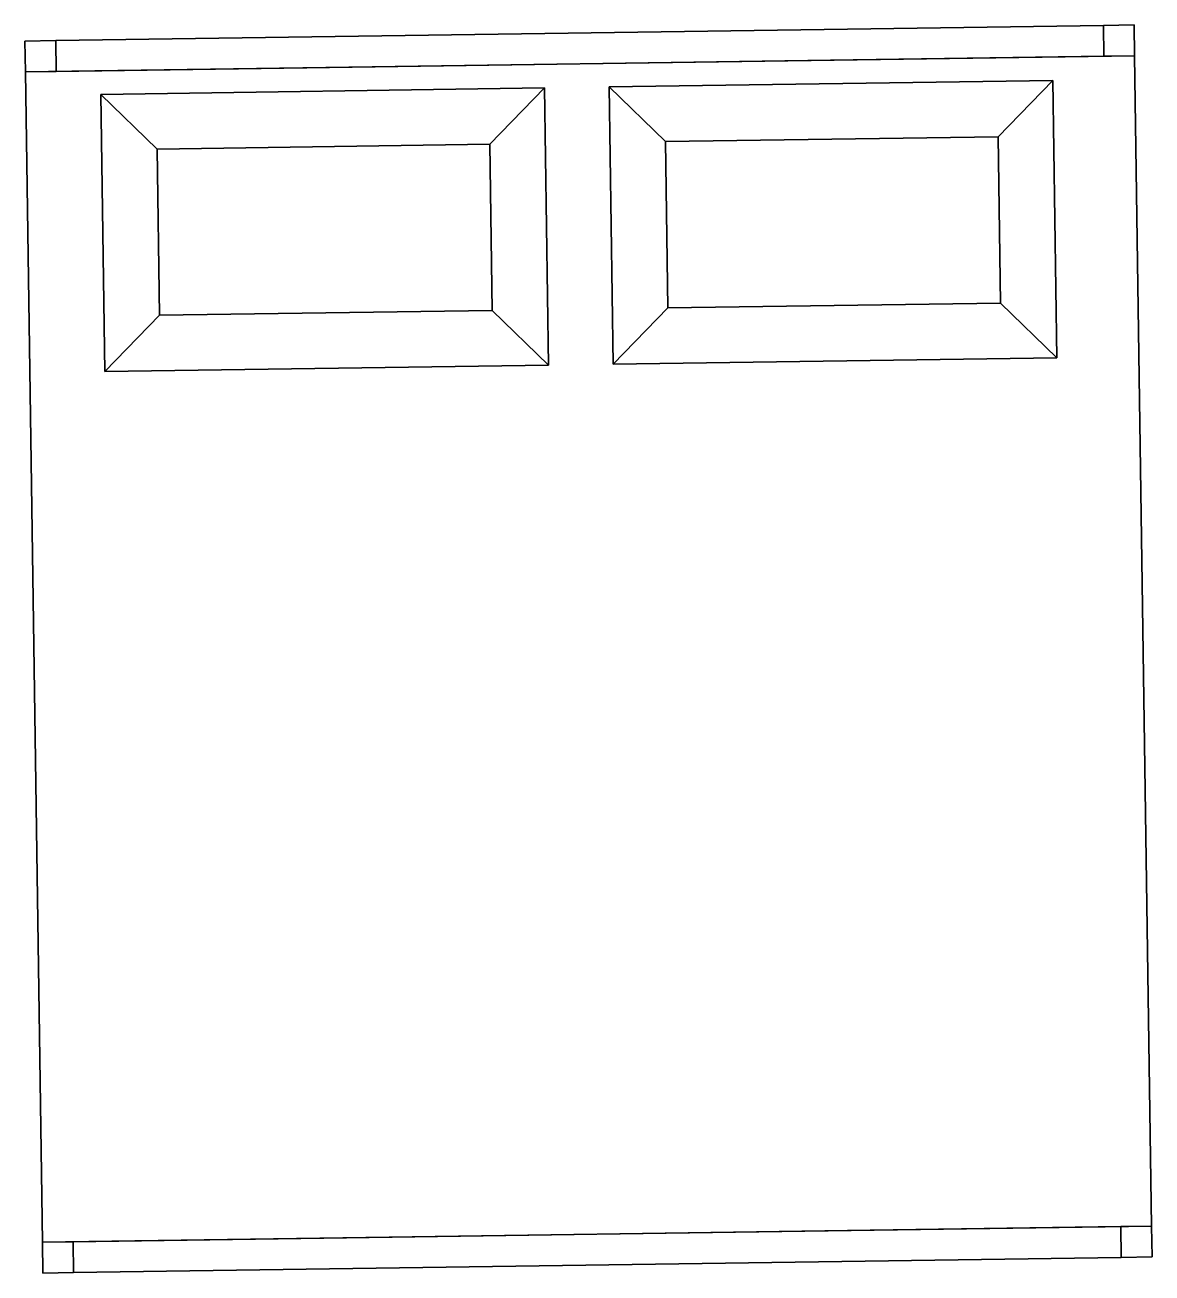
# Model space of a CAD drawing. Header units: feet. Extents: x 1888 to 2477, y 2252 to 2616.
# Drawn here: x 1906.4 to 1982.5, y 2512.3 to 2596.5 of the extents above; entities that cross this region are included whole.
import ezdxf

# ---------------------------------------------------------------- set-up
doc = ezdxf.new("R2010")
doc.units = ezdxf.units.FT

msp = doc.modelspace()

# ---------------------------------------------------------------- linework, layer by layer
at = {"color": 0, "linetype": 'ByBlock', "lineweight": -2}
for points in [[(1907.59, 2514.345, 24.946), (1982.421, 2515.43, 24.946), (1981.275, 2594.418, 24.946), (1906.444, 2593.332, 24.946)], [(1981.275, 2594.418, 12.473), (1906.444, 2593.332, 12.473), (1906.444, 2593.332, 24.946), (1981.275, 2594.418, 24.946)], [(1982.421, 2515.43, 12.473), (1981.275, 2594.418, 12.473), (1981.275, 2594.418, 24.946), (1982.421, 2515.43, 24.946)], [(1906.444, 2593.332, 12.473), (1907.59, 2514.345, 12.473), (1907.59, 2514.345, 24.946), (1906.444, 2593.332, 24.946)], [(1949.621, 2588.622, 24.946), (1945.825, 2592.31, 26.817), (1975.757, 2592.744, 26.817), (1972.07, 2588.948, 24.946)], [(1945.825, 2592.31, 26.817), (1949.621, 2588.622, 28.688), (1972.07, 2588.948, 28.688), (1975.757, 2592.744, 26.817)], [(1975.757, 2592.744, 26.817), (1976.029, 2574.036, 26.817), (1972.233, 2577.724, 24.946), (1972.07, 2588.948, 24.946)], [(1975.757, 2592.744, 26.817), (1972.07, 2588.948, 28.688), (1972.233, 2577.724, 28.688), (1976.029, 2574.036, 26.817)], [(1911.528, 2591.812, 26.817), (1915.324, 2588.125, 28.688), (1937.773, 2588.45, 28.688), (1941.46, 2592.246, 26.817)], [(1915.324, 2588.125, 24.946), (1911.528, 2591.812, 26.817), (1941.46, 2592.246, 26.817), (1937.773, 2588.45, 24.946)], [(1915.487, 2576.9, 28.688), (1915.324, 2588.125, 28.688), (1911.528, 2591.812, 26.817), (1911.799, 2573.104, 26.817)], [(1915.324, 2588.125, 24.946), (1915.487, 2576.9, 24.946), (1911.799, 2573.104, 26.817), (1911.528, 2591.812, 26.817)], [(1941.46, 2592.246, 26.817), (1937.773, 2588.45, 28.688), (1937.936, 2577.226, 28.688), (1941.732, 2573.539, 26.817)], [(1941.46, 2592.246, 26.817), (1941.732, 2573.539, 26.817), (1937.936, 2577.226, 24.946), (1937.773, 2588.45, 24.946)], [(1949.621, 2588.622, 24.946), (1949.784, 2577.398, 24.946), (1946.097, 2573.602, 26.817), (1945.825, 2592.31, 26.817)], [(1949.784, 2577.398, 28.688), (1949.621, 2588.622, 28.688), (1945.825, 2592.31, 26.817), (1946.097, 2573.602, 26.817)], [(1937.773, 2588.45, 28.688), (1915.324, 2588.125, 28.688), (1915.487, 2576.9, 28.688), (1937.936, 2577.226, 28.688)], [(1937.773, 2588.45, 24.946), (1937.936, 2577.226, 24.946), (1915.487, 2576.9, 24.946), (1915.324, 2588.125, 24.946)], [(1972.07, 2588.948, 24.946), (1972.233, 2577.724, 24.946), (1949.784, 2577.398, 24.946), (1949.621, 2588.622, 24.946)], [(1972.07, 2588.948, 28.688), (1949.621, 2588.622, 28.688), (1949.784, 2577.398, 28.688), (1972.233, 2577.724, 28.688)], [(1946.097, 2573.602, 26.817), (1949.784, 2577.398, 24.946), (1972.233, 2577.724, 24.946), (1976.029, 2574.036, 26.817)], [(1976.029, 2574.036, 26.817), (1972.233, 2577.724, 28.688), (1949.784, 2577.398, 28.688), (1946.097, 2573.602, 26.817)], [(1941.732, 2573.539, 26.817), (1937.936, 2577.226, 28.688), (1915.487, 2576.9, 28.688), (1911.799, 2573.104, 26.817)], [(1911.799, 2573.104, 26.817), (1915.487, 2576.9, 24.946), (1937.936, 2577.226, 24.946), (1941.732, 2573.539, 26.817)], [(1907.59, 2514.345, 12.473), (1982.421, 2515.43, 12.473), (1982.421, 2515.43, 24.946), (1907.59, 2514.345, 24.946)]]:
    msp.add_3dface(points, dxfattribs=at)

# ---------------------------------------------------------------- meshes
mesh = msp.add_polyface(dxfattribs=at)
corners = [(1979.196, 2594.388, 12.473), (1908.523, 2593.362, 12.473), (1908.493, 2595.441, 12.473), (1979.166, 2596.467, 12.473), (1979.196, 2594.388, 39.498), (1908.523, 2593.362, 39.498), (1908.493, 2595.441, 39.498), (1979.166, 2596.467, 39.498)]
mesh.append_faces([[corners[k] for k in face] for face in [(4, 7, 6, 5), (7, 3, 2, 6), (3, 0, 1, 2), (0, 4, 5, 1), (4, 0, 3, 7), (6, 2, 1, 5)]], dxfattribs={"color": 0})
mesh = msp.add_polyface(dxfattribs=at)
corners = [(1981.275, 2594.418), (1979.196, 2594.388), (1979.166, 2596.467), (1981.245, 2596.497), (1981.275, 2594.418, 43.656), (1979.196, 2594.388, 43.656), (1979.166, 2596.467, 43.656), (1981.245, 2596.497, 43.656)]
mesh.append_faces([[corners[k] for k in face] for face in [(4, 7, 6, 5), (7, 3, 2, 6), (3, 0, 1, 2), (0, 4, 5, 1), (4, 0, 3, 7), (6, 2, 1, 5)]], dxfattribs={"color": 0})
mesh = msp.add_polyface(dxfattribs=at)
corners = [(1908.523, 2593.362), (1906.444, 2593.332), (1906.414, 2595.411), (1908.493, 2595.441), (1908.523, 2593.362, 43.656), (1906.444, 2593.332, 43.656), (1906.414, 2595.411, 43.656), (1908.493, 2595.441, 43.656)]
mesh.append_faces([[corners[k] for k in face] for face in [(4, 7, 6, 5), (7, 3, 2, 6), (3, 0, 1, 2), (0, 4, 5, 1), (4, 0, 3, 7), (6, 2, 1, 5)]], dxfattribs={"color": 0})
mesh = msp.add_polyface(dxfattribs=at)
corners = [(1980.372, 2513.322, 12.473), (1909.699, 2512.296, 12.473), (1909.669, 2514.375, 12.473), (1980.342, 2515.4, 12.473), (1980.372, 2513.322, 24.946), (1909.699, 2512.296, 24.946), (1909.669, 2514.375, 24.946), (1980.342, 2515.4, 24.946)]
mesh.append_faces([[corners[k] for k in face] for face in [(4, 7, 6, 5), (7, 3, 2, 6), (3, 0, 1, 2), (0, 4, 5, 1), (4, 0, 3, 7), (6, 2, 1, 5)]], dxfattribs={"color": 0})
mesh = msp.add_polyface(dxfattribs=at)
corners = [(1982.451, 2513.352), (1980.372, 2513.322), (1980.342, 2515.4), (1982.421, 2515.43), (1982.451, 2513.352, 27.025), (1980.372, 2513.322, 27.025), (1980.342, 2515.4, 27.025), (1982.421, 2515.43, 27.025)]
mesh.append_faces([[corners[k] for k in face] for face in [(4, 7, 6, 5), (7, 3, 2, 6), (3, 0, 1, 2), (0, 4, 5, 1), (4, 0, 3, 7), (6, 2, 1, 5)]], dxfattribs={"color": 0})
mesh = msp.add_polyface(dxfattribs=at)
corners = [(1909.699, 2512.296), (1907.621, 2512.266), (1907.59, 2514.345), (1909.669, 2514.375), (1909.699, 2512.296, 27.025), (1907.621, 2512.266, 27.025), (1907.59, 2514.345, 27.025), (1909.669, 2514.375, 27.025)]
mesh.append_faces([[corners[k] for k in face] for face in [(4, 7, 6, 5), (7, 3, 2, 6), (3, 0, 1, 2), (0, 4, 5, 1), (4, 0, 3, 7), (6, 2, 1, 5)]], dxfattribs={"color": 0})

doc.saveas('drawing.dxf')
